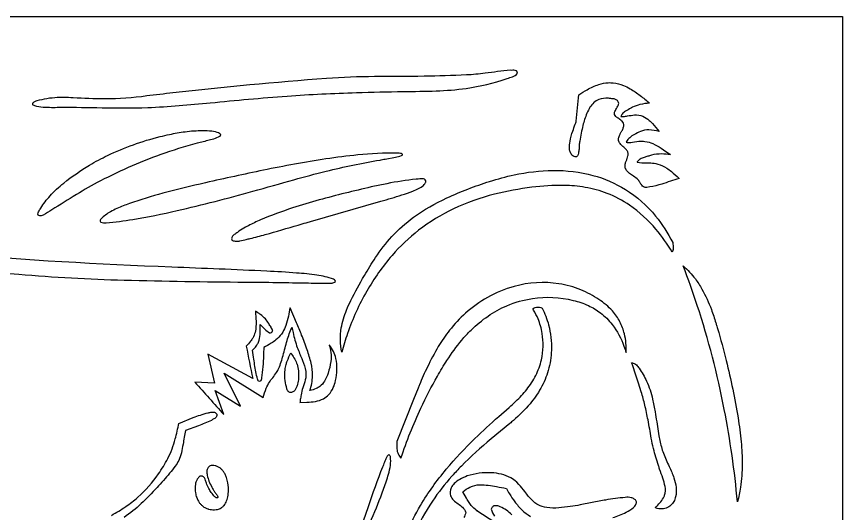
# Model space of a CAD drawing. Header units: millimetres. Extents: x 0 to 1000, y 0 to 780.
# Drawn here: x 666.1 to 1000, y 579.1 to 780 of the extents above; entities that cross this region are included whole.
import ezdxf

# ---------------------------------------------------------------- set-up
doc = ezdxf.new("R2010")
doc.units = ezdxf.units.MM
doc.layers.add('Default', color=70, linetype='Continuous')

msp = doc.modelspace()

# ---------------------------------------------------------------- linework, layer by layer
at = {"layer": 'Default'}
msp.add_lwpolyline([(0, 780), (1000, 780), (1000, 0), (0, 0)], close=True, dxfattribs=at)
for points in [[(868.55, 757.07, 0.200435), (868.28, 757.89, 0.110186), (868.06, 758.05, 0.129736), (866.25, 758.22), (865.66, 758.24, 0.012005), (855.54, 757.04, -0.021204), (848.02, 756.38, -0.010211), (830.83, 755.85, -0.00346), (810.8, 755.68, 0.016895), (791.42, 754.93, 0.010274), (729.33, 749.1, 0.003522), (718.69, 747.87, -0.040263), (701.8, 746.72, -0.013325), (688.93, 747.1, -0.004172), (685.15, 747.3, 0.034783), (682.56, 747.2, 0.060031), (674.22, 745.84, 0.048114), (673.03, 745.31, 0.063853), (672.59, 744.93, 0.438698), (672.66, 744.35, 0.109365), (674.15, 743.76, 0.043317), (677.8, 743.34, 0.023915), (684.08, 743.34, -0.005613), (700.64, 743.11, 0.013931), (719.11, 743.18, 0.011525), (744.4, 745.08, -0.006206), (775.46, 747.86, -0.010956), (803.49, 749.22, -0.005279), (822.45, 749.65, 0.004108), (835.71, 749.93, 0.023355), (847.87, 750.91, 0.044637), (864.37, 754.92, -0.016425), (866.6, 755.64, 0.151996)], [(909.56, 744.85, 0.095382), (909.2, 745.71, 0.104862), (908.72, 746.2, 0.083085), (907.67, 746.66, 0.030721), (907.29, 746.73, -0.01965), (905.38, 746.96, 0.113976), (901.48, 746.39, 0.089033), (899.49, 745.17, 0.067607), (897.9, 743.28, 0.052246), (895.73, 738.34, 0.017527), (895.08, 735.98, 0.021924), (893.81, 729.56, 0.042966), (893.58, 727.95, 0.007538), (893.49, 726.39, -0.040396), (893.25, 724.68, -0.082425), (892.84, 723.68, -0.046717), (892.55, 723.3, -0.190521), (891.26, 723.48, -0.082269), (890.64, 723.99, -0.098426), (889.86, 725.31, -0.063805), (889.58, 726.6, -0.051616), (889.85, 729.55, -0.037597), (890.98, 733.69, -0.007553), (891.95, 736.41, 0.011157), (892.37, 737.67, 0.000219), (893.37, 748.4, -0.008658), (896.77, 750.4, -0.048786), (901.48, 752.5, -0.072263), (905.33, 753.24, -0.037834), (907.34, 753.18, -0.075042), (911.44, 752.15, -0.032446), (914.22, 750.78, -0.025491), (918.2, 748.08, -0.005917), (922.04, 745, 0.029504), (918.13, 744.41, 0.061878), (915.06, 743.3, -0.048259), (914.44, 742.92, 0.023519), (912.24, 741.68, 0.06649), (910.96, 740.56, 0.096513), (910.42, 739.53), (911.4, 739.57, 0.027761), (913.09, 739.8, -0.028632), (915.94, 740.19, -0.112569), (919.24, 739.66, -0.087207), (921.88, 738, -0.019989), (923.19, 736.7, -0.028855), (925.85, 733.5, 0.05669), (921.76, 734.14, 0.100992), (918.31, 733.53, 0.002346), (915.87, 732.29, 0.050125), (914, 731.01, 0.078604), (912.7, 729.41, 0.010262), (912.55, 729.13, 0.062014), (914.37, 729.12), (915.17, 729.22), (917.66, 729.59, -0.084391), (920.16, 729.53, -0.072232), (923.35, 728.59, -0.039219), (926.74, 726.75), (928.6, 725.48), (930.44, 724.16, 0.026296), (926.88, 724.41, 0.060738), (922.77, 723.94, -0.036479), (921.26, 723.48, 0.011641), (919.81, 723.05, 0.047091), (918.26, 722.36, 0.088622), (917.16, 721.38, 0.015934), (916.96, 721.12), (918, 720.95), (918.91, 720.87), (922.49, 720.78, -0.058693), (925.29, 720.33, -0.07417), (928.95, 718.68, -0.022253), (930.81, 717.32, -0.028143), (933.91, 714.53, 0.000793), (926.95, 712.24, -0.014639), (925.8, 711.91, -0.044059), (920.87, 710.91, -0.196586), (919.62, 711.09, -0.103337), (918.87, 711.82, -0.039924), (918.25, 712.73, 0.018226), (917.41, 713.96, 0.060805), (915.54, 715.42), (915.5, 715.44, -0.01197), (913.95, 716.51, -0.039376), (912.97, 717.46, -0.070011), (912.19, 718.72, -0.110829), (912.19, 720.34, -0.045343), (912.55, 721.52, 0.009195), (912.96, 722.62, 0.025961), (913.25, 723.64, 0.095561), (913.27, 725.05, 0.075753), (912.69, 726.12, 0.056727), (911.59, 727.19, -0.039267), (910.34, 728.3, -0.100166), (909.56, 729.6, -0.020185), (909.44, 729.96, -0.092717), (909.69, 731.52, -0.031973), (910.06, 732.38, -0.021242), (910.29, 732.8, -0.006934), (910.86, 733.81, 0.043376), (911.4, 735.04, 0.073923), (911.61, 736.33, 0.082536), (911.16, 737.32, 0.08115), (910.65, 737.88, 0.052506), (909.32, 738.84, -0.054349), (908.42, 739.57, -0.070575), (907.89, 740.33, -0.143252), (907.99, 741.6, -0.042068), (908.39, 742.45, 0.004131), (909.16, 743.69, 0.084388)], [(675.08, 699.52, -0.236978), (674.76, 699.82, -0.07887), (674.7, 700.07, -0.114191), (674.99, 701.02, -0.032159), (675.87, 702.53, -0.044729), (679.63, 707.46, -0.039805), (685.18, 712.66, -0.033217), (695.6, 719.9, -0.022673), (702.9, 723.85, -0.050295), (724.09, 731.43, -0.009002), (727.9, 732.3, -0.023352), (734.24, 733.44, -0.031985), (741.29, 733.91, -0.024492), (745.01, 733.72, -0.057311), (747.72, 733.08, -0.184074), (748.41, 732.57, -0.236491), (748.45, 731.8, -0.209247), (748.19, 731.53), (748.14, 731.51, -0.070407), (745.75, 730.47, -0.009673), (740.98, 729.23, 0.020878), (726.05, 724.78, 0.035177), (699.97, 713.5, 0.015681), (690.29, 708.01, 0.00477), (680.35, 701.79, -0.016635), (676.86, 699.74, -0.044199), (675.97, 699.42, -0.17763)], [(821.69, 723.76, 0.128297), (822.16, 724.13, 0.358891), (822.12, 724.36, 0.119558), (821.66, 724.57, 0.037061), (820, 724.74, 0.028723), (804.06, 724.03, 0.014738), (791.19, 722.4, 0.013826), (765.89, 717.85, 0.005824), (742.51, 712.77, 0.005829), (725.23, 708.55, 0.019444), (711.71, 704.4, 0.010355), (706.67, 702.36, 0.016113), (704.06, 701.05, 0.059908), (700.23, 698.2, 0.080589), (699.88, 697.59, 0.103191), (699.84, 697.21, 0.228868), (700.2, 696.79, 0.084332), (702.31, 696.63, 0.023533), (713.07, 697.96, 0.016847), (730.97, 701.52, 0.010652), (761.6, 709.33, 0.001751), (778.24, 714.01, -0.006632), (791.21, 717.47, -0.017323), (813.04, 721.98, -0.016622), (815.08, 722.34), (819.27, 723.11, 0.027087)], [(931.56, 686.15, -0.051667), (931.13, 684.65, 0.044999), (924.58, 694.01, 0.068499), (913.96, 703.66, 0.058148), (904.9, 708.48, 0.046674), (895.93, 710.93, 0.041154), (887.44, 711.71, 0.035947), (874.36, 710.95, 0.02913), (859.35, 708.14, 0.04726), (842.76, 702.23, 0.053036), (828.65, 693.57, 0.048848), (817.91, 683.41, 0.046692), (807.68, 668.98, 0.045844), (799.88, 651.84, 0.01784), (797.55, 644.31, -0.088487), (797.39, 654.06, -0.055456), (799.5, 661.33, -0.021701), (801.29, 665.24, -0.013244), (806.71, 675.26, -0.014684), (811.21, 682.51, -0.036891), (817.82, 691, -0.0475), (826.58, 698.82, -0.048337), (840.05, 706.63, -0.032057), (857.36, 713.33, -0.022491), (867.26, 715.96, -0.049138), (883.01, 717.77, -0.067379), (899.11, 715.77, -0.072303), (912.22, 710.09, -0.082706), (924.46, 699.28, -0.050303), (931.37, 688.62, -0.050212)], [(831.52, 713.08, 0.17798), (831.35, 713.91, 0.170154), (830.66, 714.34, 0.070588), (829.76, 714.37, 0.016916), (828.42, 714.22, -0.051193), (827.66, 714.23, 0.02172), (815.82, 712.4), (809.47, 711.07, 0.011982), (788.42, 705.82, 0.009133), (777.64, 702.58, 0.022292), (764.73, 697.77, 0.01441), (759.81, 695.42, -0.009553), (758.63, 694.78, 0.014873), (756, 693.19, -0.050054), (755.12, 692.54, 0.039303), (753.77, 691.53, 0.099739), (753.17, 690.71, 0.209287), (753.18, 689.53, 0.109375), (754.97, 689.14, 0.061767), (756.4, 689.26, 0.022937), (758.97, 689.88, -0.03863), (760.51, 690.21, 0.008477), (766.63, 691.85, 0.003872), (779.97, 695.7, 0.004458), (783.16, 696.62, -0.003346), (784.93, 697.12), (813.38, 705.29, 0.003085), (821.88, 707.86, 0.01264), (826.27, 709.41), (828.08, 710.16, 0.044122), (830.19, 711.34, 0.112002), (831.4, 712.83)], [(793.25, 672.23, 0.127765), (794.69, 672.54, 0.404557), (794.95, 673.26, 0.137512), (794.17, 673.81, 0.052685), (787.51, 675.46, 0.0203), (779.26, 676.24, 0.012353), (767.26, 677.01, 0.002865), (728.86, 678.64, -0.01048), (640.1, 683.89, 0.004542), (618.6, 685.39, 0.010294), (602.45, 685.96, 0.019142), (587.28, 685.55, -0.055799), (584.04, 685.25, 0.060157), (582.27, 684.97, 0.081956), (581.32, 684.47, 0.132621), (580.71, 683.49, 0.075995), (586.35, 682.08, 0.01849), (591.95, 681.66, 0.014998), (599.8, 681.05, -0.006202), (637.86, 678.41, 0.000733), (666.97, 675.78, 0.014668), (709.54, 673.44, 0.005097), (758.58, 672.63, -0.002767), (784.07, 672.26, 0.01955)], [(958.77, 589.63, -0.029489), (957.54, 583.74, 0.025706), (952.21, 621.16, 0.031156), (941.31, 663.11, 0.012937), (935.59, 679.17, -0.054355), (940.51, 673.89, -0.031907), (943.18, 669.8, -0.040859), (946.98, 661.49, -0.016182), (948.78, 656.17, -0.013762), (949.19, 654.81, -0.015684), (949.49, 653.79, -0.007477), (953, 640.88, -0.021593), (957.77, 617.71, -0.01749), (959.04, 608.02, -0.022866), (959.47, 599.03, -0.037806)], [(820.02, 604.13, 0.091251), (820.88, 602.24, 0.014605), (821.48, 601.42, -0.028017), (829.57, 621.66, -0.020976), (836.24, 634.59, -0.012692), (840.1, 640.96, -0.030951), (846.06, 649.12, -0.024022), (849.82, 653.21, -0.043722), (856.69, 658.86, -0.05016), (864.29, 663.06, -0.06167), (874.67, 665.99, -0.097955), (891.13, 665.23, -0.049506), (897.26, 663.12, -0.049778), (902.12, 660.23, -0.06608), (906.93, 655.42, -0.073649), (911.67, 646.71, -0.017844), (912.52, 644.11, 0.075049), (911.83, 651.68, 0.062079), (910, 656.58, 0.058857), (906.96, 660.97, 0.064235), (901.54, 665.59, 0.04954), (894.22, 669.48, 0.057998), (885.35, 671.93, 0.105568), (867.28, 670.89, 0.059743), (856.47, 666.41, 0.054153), (847.61, 660.03, 0.042788), (841.16, 653.13, 0.032087), (836.6, 646.51, 0.021211), (832.19, 638.29, 0.014753), (828.96, 631.07, 0.011606), (828.42, 629.77), (826.55, 625.17), (819.86, 608.17, 0.011391), (819.81, 606.14, 0.051859)], [(761.57, 633.61), (743.43, 643.53), (746.12, 631.74), (738.16, 632.18, 0.001635), (749.87, 619.1), (746.34, 628.73), (756.64, 622.4), (750.04, 635.77), (765.82, 625.99, -0.023402), (767.05, 629.66, -0.04359), (768.29, 632.16, -0.021819), (769.65, 633.92, 0.019686), (771.18, 636, 0.047101), (772.11, 637.77, 0.035165), (773.84, 642.96, -0.005383), (775.45, 648.97, -0.042855), (777.47, 654.31, 0.015493), (777.88, 652.2, 0.039104), (779.58, 646.17, 0.015047), (780.53, 643.77, 0.005642), (781.38, 641.73, 0.010852), (781.72, 640.87, -0.042811), (783, 636.52, -0.106159), (782.83, 633.06, -0.025816), (781.81, 629.9, 0.038624), (781.11, 626.99, 0.004272), (780.81, 625.1, -0.016623), (780.71, 624.43, 0.013621), (780.66, 623.98), (783.51, 624.05, 0.031036), (786.88, 624.37, 0.067689), (790.17, 625.44, 0.084504), (792.3, 627.1, 0.074899), (794.15, 629.96, 0.047383), (795.08, 632.77, 0.10637), (795.23, 641.76, 0.06775), (794.24, 644.56, 0.051402), (792.53, 647.19, -0.044315), (793.17, 644.19, -0.065327), (793.11, 640.46, -0.043201), (792.07, 635.83, -0.057611), (790.61, 632.57, -0.098832), (788.72, 630.43, -0.062199), (787.2, 629.57, -0.04582), (784.64, 628.72, 0.079447), (785.74, 634.69, 0.068073), (785.18, 639.87, 0.021894), (783.59, 645.2, 0.015143), (781.35, 651.16, 0.006003), (779.23, 656.18), (776.64, 662.21, -0.005117), (775.98, 658.86, -0.028078), (774.94, 655.11, -0.052664), (773.69, 652.39, -0.042471), (773.15, 651.6, -0.054708), (770.91, 649.24, -0.039348), (769, 647.86, -0.01891), (766.05, 646.12, 0.004525), (765.91, 642.97, -0.007496), (765.66, 638.37, -0.018842), (765.15, 633.88, -0.065616), (764.96, 633.03, -0.139191), (764.61, 632.51, -0.374578), (763.97, 632.52, -0.086383), (763.67, 632.98, -0.050184), (763.52, 633.43, -0.036082), (762.82, 636.33, -0.006539), (761.92, 642.21), (761.51, 645.11, 0.032103), (762.3, 645.94, 0.050363), (763.53, 647.59, 0.056136), (764.19, 649.09, 0.060818), (764.61, 652.24, 0.017142), (764.59, 655.46), (766.39, 653.68, 0.066335), (768.4, 652.13, 0.25877), (769.13, 652.24, 0.13712), (769.57, 652.89, 0.026695), (769.63, 653.09, 0.018216), (769.13, 654.02, 0.062493), (768.96, 654.33, 0.010357), (768.04, 655.91, 0.045992), (766.67, 657.73, 0.048963), (764.65, 659.52, 0.024707), (763.68, 660.18), (762.63, 660.85), (762.87, 657.63, -0.035183), (762.89, 654.78, -0.038636), (762.54, 652.27, -0.063114), (761.57, 649.99, -0.030888), (760.7, 648.74, -0.034725), (758.94, 646.76, 0.000614)], [(776.56, 628.01, -0.105539), (776.15, 628.19, -0.083034), (775.81, 628.55, -0.036483), (775.67, 628.8, -0.053041), (775.24, 630.03, -0.009392), (775.18, 630.27, -0.039362), (774.61, 633.63, -0.052773), (774.62, 637.09, -0.035764), (775.07, 639.34, -0.024017), (775.51, 640.69, -0.02083), (776.91, 643.96, -0.021678), (778.23, 641.99, -0.049441), (779.29, 639.86, -0.010047), (779.47, 639.37, -0.046537), (780.02, 636.74, -0.051698), (780.06, 633.6, -0.042937), (779.71, 631.4, -0.040527), (779.29, 630.11, -0.042375), (778.73, 629.04), (778.73, 629.04, -0.053441), (778.31, 628.56, -0.062088), (777.84, 628.22, -0.08074), (777.25, 628, -0.09643)], [(927.04, 580.89, -0.129872), (924.43, 581.36), (924.28, 581.44, -0.012401), (924.92, 582.07, 0.020758), (926.52, 583.77, 0.06928), (927.92, 585.99, 0.010824), (928.11, 586.42, 0.121527), (928.26, 589.99, 0.034985), (927.36, 593.32, 0.003553), (926.08, 596.97, -0.006085), (925.58, 598.48, -0.023356), (923.59, 605.3, -0.013366), (922.71, 609.51, 0.000668), (921.38, 616.9, 0.012318), (920.11, 622.87, 0.011099), (918.66, 628.19), (917.54, 631.81, 0.007737), (917.02, 633.37, 0.004079), (914.76, 639.94, -0.132373), (916.07, 639.58, -0.055619), (916.66, 639.13, -0.054183), (917.84, 637.78, -0.04506), (920.79, 632.56, -0.049045), (923.22, 625.31, -0.016597), (924.25, 620.13, -0.003523), (924.88, 616.15), (925.47, 612.35), (925.79, 610.46), (926.15, 608.58, 0.040624), (927.61, 603.46, 0.022977), (929.95, 598.04, -0.030201), (931.82, 593.46, -0.044849), (932.72, 589.61, -0.084669), (932.53, 585.82, -0.070261), (931.82, 583.9, -0.042679), (931.28, 583.07, -0.062737), (930.18, 582.03, -0.053009), (929.28, 581.5, -0.091334)], [(741.82, 593.8, 0.090618), (741.37, 594.04, 0.072735), (741.02, 594.09, 0.039155), (740.19, 594.1, 0.057179), (739.26, 593.07, 0.009511), (739.04, 592.76, 0.063936), (738.58, 591.75, 0.044081), (738.4, 590.92, 0.075906), (738.44, 587.37, 0.044927), (738.91, 585.52, 0.047045), (739.58, 584.06, 0.04292), (740.29, 583.04, 0.047064), (741.08, 582.25, 0.044499), (742.14, 581.5, 0.055199), (743.41, 580.94, 0.014905), (743.75, 580.84, 0.080493), (746.1, 580.56, 0.043296), (747.39, 580.72, 0.072912), (748.78, 581.3, 0.018533), (749.14, 581.54, 0.05627), (750, 582.35, 0.039363), (750.59, 583.17, 0.046637), (751.32, 585.2, 0.050032), (751.72, 587.8, 0.054324), (751.51, 591.4, 0.037389), (750.96, 593.61, 0.011258), (750.75, 594.22, 0.04166), (750.06, 595.54, 0.041795), (749.32, 596.53, 0.046385), (748.49, 597.32, 0.050388), (747.52, 597.95, 0.062632), (746.37, 598.38, 0.064331), (745.2, 598.51, 0.135348), (744.38, 598.35, 0.081146), (743.84, 597.96, 0.074354), (743.37, 597.32, 0.075127), (743.06, 596.38, 0.098283), (743.09, 594.95, 0.036944), (743.68, 592.71, 0.021251), (744.12, 591.58, 0.027209), (745.36, 589.1, 0.007239), (745.71, 588.51, 0.042346), (745.92, 588.14, 0.018059), (746.75, 586.99, -0.053735), (747.49, 585.82), (747.52, 585.76, -0.107928), (747.47, 585.53, -0.121135), (747.37, 585.39, -0.099687), (747.29, 585.34, -0.15972), (746.82, 585.42), (746.78, 585.45), (746.54, 585.59), (746.31, 585.76, -0.040242), (744.81, 587.59, -0.027884), (743.81, 589.21, -0.043468), (742.82, 591.36, -0.010457), (742.62, 591.95, 0.026319), (742.34, 592.88, 0.060775), (742.09, 593.43, 0.059011)]]:
    msp.add_lwpolyline(points, format="xyb", close=True, dxfattribs=at)
for points in [[(823.82, 571.17, -0.034258), (829.41, 582.32, -0.040127), (839.83, 596.96, -0.027193), (851.38, 609.35, -0.011792), (861, 618.22), (865.24, 621.93, 0.008083), (867.94, 624.42, 0.029467), (872.32, 629.18, 0.048236), (876, 634.89, 0.057126), (878.31, 641.22, 0.098644), (878.59, 651.88, 0.059122), (876.91, 657.75, 0.047341), (875.04, 661.28, -0.293207), (874.98, 661.95, -0.240697), (875.19, 662.12, -0.116081), (877.53, 662.54, -0.151026), (878.52, 662.09, -0.059471), (881.19, 655.3, -0.07123), (882.33, 645.11, -0.062754), (881.06, 636.9, -0.055342), (878.03, 629.68, -0.046944), (873.67, 623.42, -0.033971), (866.95, 616.71, -0.015174), (865.5, 615.46), (857.9, 609.18, 0.02074), (845.91, 598.23, 0.010823), (842.08, 594.13, 0.033178), (834.23, 584.08, 0.041052), (826.41, 570.06, 0.023983)], [(704.47, 578.3, 0.020303), (710.21, 581.83, 0.030418), (715.13, 585.65, 0.057347), (723.47, 595.05, 0.031551), (727.23, 601.27, 0.052209), (730.24, 609.19, 0.020377), (731.67, 615.5), (737.52, 617.81, -0.027124), (743.43, 619.77, 0.075982), (743.9, 619.84, -0.037644), (745.24, 620.07, -0.083692), (746.13, 619.97, -0.157722), (747.01, 619.26), (747.07, 619.17, -0.165986), (746.98, 618.26, -0.079701), (746.55, 617.72, -0.087366), (745.9, 617.28, 0.023325), (744.84, 616.7, -0.016893), (739.61, 614.55), (734.34, 612.65, -0.001747), (733.4, 607.06, -0.006708), (732.73, 603.59, -0.06754), (731.66, 600.52, -0.041676), (730.21, 598.18, -0.015988), (727.98, 595.35, -0.015339), (722.88, 589.55, -0.016657), (716.47, 583.04, -0.038807), (709.54, 577.43, -0.014064)], [(805.47, 567.42, 0.005395), (810.92, 579.85, 0.01593), (815.56, 591.91, 0.00587), (816.47, 594.92, 0.033931), (817.23, 598.5, 0.062676), (817.26, 602.04, 0.048749), (817.03, 602.53, 0.19096), (816.75, 602.76, 0.251735), (816.37, 602.67, 0.098465), (815.63, 601.63, 0.015611), (814.82, 599.75, -0.018895), (814.44, 598.79, -0.034524), (814.03, 597.85, 0.008927), (808.19, 581.81), (804.24, 570.17, -0.002946)], [(907.11, 577.39, 0.055748), (912.57, 579.53, 0.049723), (915.48, 581.5, 0.094525), (916.47, 582.73, 0.229832), (916.58, 584.07, 0.152636), (915.81, 584.9, 0.088744), (914.57, 585.42, 0.107915), (912.19, 585.52, 0.024324), (904.18, 584.47, 0.023977), (903.04, 584.26), (893.95, 582.49, -0.009369), (889.95, 581.83, -0.005991), (885.28, 581.3, -0.057345), (880.45, 581.44, -0.081658), (876.93, 582.59, -0.044383), (875.18, 583.72, -0.042121), (873.09, 585.97, -0.011264), (871.6, 587.89, 0.015564), (869.19, 590.84), (868.28, 591.77, 0.06969), (865.91, 593.49, 0.099763), (858.08, 595.53, 0.086252), (848.3, 594.22, 0.026992), (845.3, 592.83, 0.065727), (843.04, 591.18, 0.087136), (841.81, 589.46, 0.160207), (841.5, 586.2, 0.087893), (842.69, 584.48, 0.049765), (844.62, 582.97, -0.036526), (846.41, 581.56, -0.098902), (847.65, 579.66), (847.73, 579.46, -0.075814), (846.85, 577.4, -0.09642)], [(864.42, 572.2), (852.18, 580.06), (852.42, 579.97, -0.034828), (850.53, 581.63, -0.058065), (848.25, 584.7), (847.93, 585.24), (846.5, 587.76, -0.07957), (849.4, 589.76, -0.118961), (853.4, 590.63, -0.04869), (860.17, 589.93, 0.001853), (864.12, 589.2, 0.006261), (865.34, 587.03, 0.024165), (867.51, 583.79, 0.039577), (870.44, 580.46, 0.06486), (873.85, 577.9, 0.053772)], [(866.28, 578.56, 0.00805), (864.13, 580.41, 0.041752), (861.67, 581.72, 0.064935), (860.34, 582.17, 0.113064), (859.08, 582.1, 0.158237), (858.21, 581.37, 0.056693), (857.93, 580.81, 0.074763), (859.31, 577.98, 0.045608)]]:
    msp.add_lwpolyline(points, format="xyb", dxfattribs=at)

doc.saveas('drawing.dxf')
